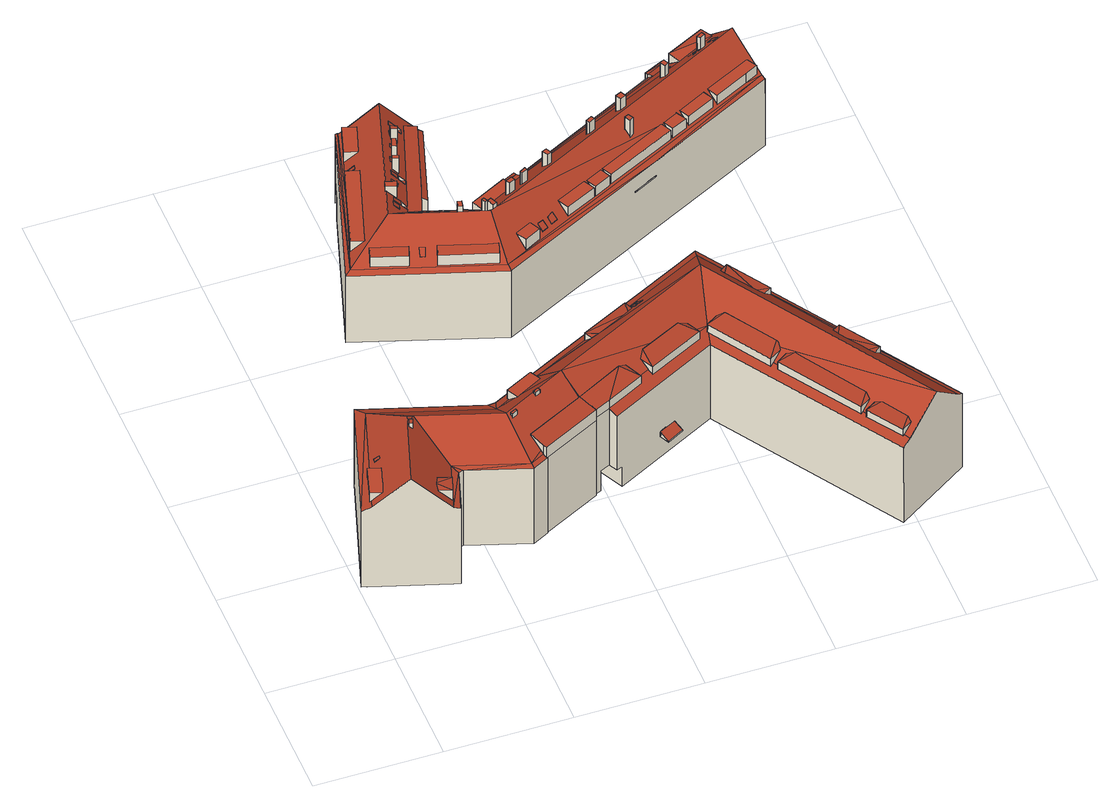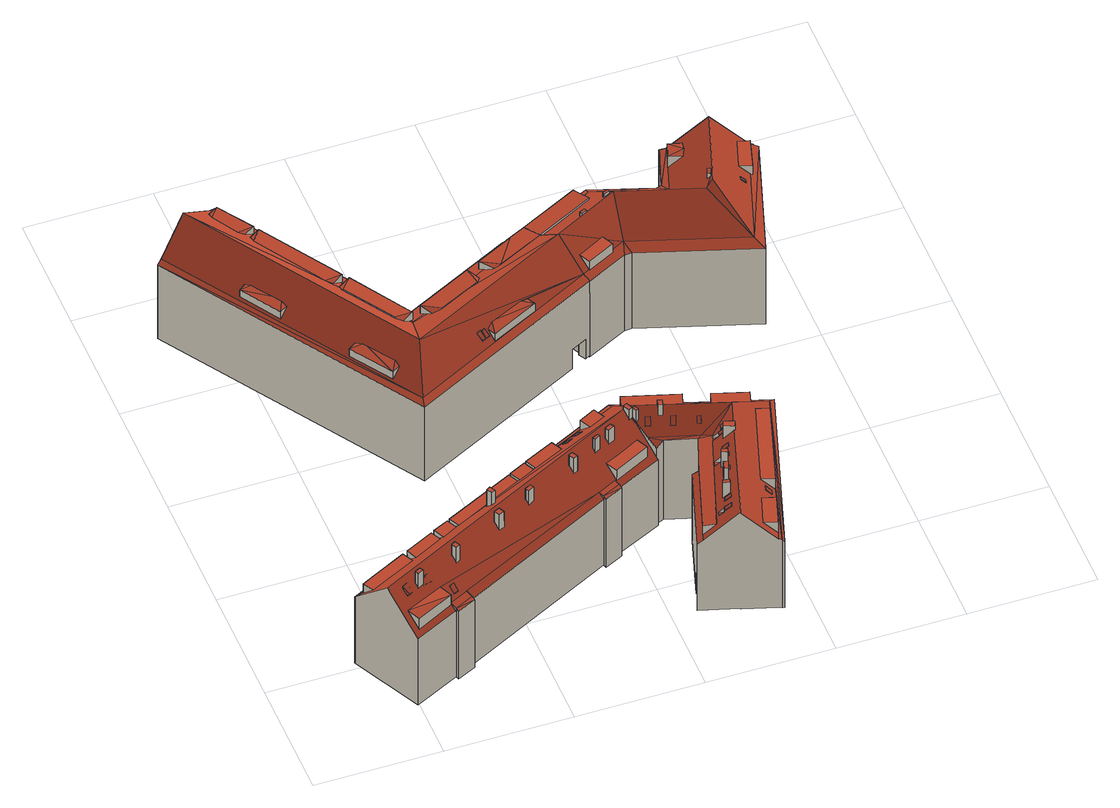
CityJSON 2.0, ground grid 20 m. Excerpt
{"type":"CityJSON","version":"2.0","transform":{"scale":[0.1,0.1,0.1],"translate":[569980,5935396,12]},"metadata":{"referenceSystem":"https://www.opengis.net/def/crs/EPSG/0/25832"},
"CityObjects":{
"building1":{"type":"Building","attributes":{"Grundfläche 2D":"539.505385","Grundhöhe NN":"12.980"},"children":["building1-1","building1-2","building1-3","building1-4","building1-5"],"geometry":[{"type":"Solid","lod":"3","boundaries":[[[[0,1,2,3,4,5]],[[6,7,8,9,10,11]],[[12,13,14,15,16,17,18,19]],[[20,21,22,23,24,25,26,27,28]],[[28,27,29]],[[30,31,32,33,34,35,36]],[[37,38,34]],[[38,35,34]],[[39,38,37]],[[40,35,38]],[[41,42,40]],[[42,35,40]],[[43,44,45,42,41]],[[42,45,46]],[[46,47,48,49,50,42]],[[51,52,53]],[[6,49,54,55,7]],[[53,52,50,49,6,11]],[[56,57,55,54,58,59,52,51]],[[60,52,59]],[[60,29,27,52]],[[31,30,36,61,62,32]],[[2,1,0,5,63,23,22,33,32,62,61,27,26]],[[36,27,61]],[[50,36,35,42]],[[36,50,52,27]],[[23,63,5,4,24]],[[3,2,26,25]],[[25,24,4,3]],[[57,56,10,9]],[[51,53,11,10,56]],[[57,9,8,7,55]],[[14,13,64,65,66,48,17,16,15]],[[48,47,18,17]],[[46,45,19,18,47]],[[45,44,12,19]],[[44,64,13,12]],[[67,68,69,39,37,34,33,22,21,20,28,70,71]],[[38,39,69,72]],[[40,38,72,73]],[[41,40,73,74]],[[43,41,74,75]],[[44,43,75,76]],[[64,44,76,77]],[[78,79,58,54,49,48,66,65,64,77,80]],[[59,58,79,81]],[[60,59,81,82]],[[29,60,82,83]],[[28,29,83,70]],[[73,72,69,68,67,71,70,83,82,81,79,78,80,77,76,75,74]]]],"semantics":{"surfaces":[{"type":"RoofSurface"},{"type":"WallSurface"},{"type":"GroundSurface"}],"values":[[0,0,0,0,0,0,0,0,0,0,0,0,0,0,0,0,0,0,0,0,0,0,0,0,0,0,1,1,1,1,1,1,1,1,1,1,1,1,1,1,1,1,1,1,1,1,1,1,1,2]]}}]},
"building1-1":{"type":"BuildingInstallation","parents":["building1"],"geometry":[{"type":"MultiSurface","lod":"3","boundaries":[[[84,85,86,87]],[[85,84,88,89]],[[87,86,90,91]],[[84,87,91,88]],[[86,85,89,90]]],"semantics":{"surfaces":[{"type":"RoofSurface"},{"type":"WallSurface"}],"values":[0,1,1,1,1]}}]},
"building1-2":{"type":"BuildingInstallation","parents":["building1"],"geometry":[{"type":"MultiSurface","lod":"3","boundaries":[[[92,93,94,95]],[[95,94,96,97]],[[92,95,97,98]],[[93,92,98,99]],[[94,93,99,96]]],"semantics":{"surfaces":[{"type":"RoofSurface"},{"type":"WallSurface"}],"values":[0,1,1,1,1]}}]},
"building1-3":{"type":"BuildingInstallation","parents":["building1"],"geometry":[{"type":"MultiSurface","lod":"3","boundaries":[[[100,101,102]],[[101,103,102]],[[101,104,103]],[[102,105,100]],[[104,106,103]],[[102,103,106,105]]],"semantics":{"surfaces":[{"type":"RoofSurface"},{"type":"WallSurface"}],"values":[0,0,0,1,1,1]}}]},
"building1-4":{"type":"BuildingInstallation","parents":["building1"],"geometry":[{"type":"MultiSurface","lod":"3","boundaries":[[[107,108,109,110,111,112]],[[113,31,114,110,109,108]],[[114,115,111,110]],[[115,116,112,111]],[[116,30,113,108,107,112]]],"semantics":{"surfaces":[{"type":"RoofSurface"},{"type":"WallSurface"}],"values":[0,1,1,1,1]}}]},
"building1-5":{"type":"BuildingInstallation","parents":["building1"],"geometry":[{"type":"MultiSurface","lod":"3","boundaries":[[[117,118,119,120]],[[120,119,121,122]],[[117,120,122,123]],[[118,117,123,124]],[[119,118,124,121]]],"semantics":{"surfaces":[{"type":"RoofSurface"},{"type":"WallSurface"}],"values":[0,1,1,1,1]}}]},
"building2":{"type":"Building","attributes":{"Grundfläche 2D":"947.686341","Grundhöhe NN":"13.311"},"children":["building2-1","building2-2","building2-3"],"geometry":[{"type":"Solid","lod":"3","boundaries":[[[[125,126,127,128]],[[125,128,129,130]],[[131,130,129,132]],[[133,134,135]],[[136,133,135,137]],[[136,137,138]],[[139,140,141,142,143]],[[140,144,145,146,141]],[[147,145,144,148]],[[149,150,151]],[[150,152,151]],[[153,151,152,154]],[[154,155,153]],[[156,157,158,159]],[[160,161,159]],[[161,162,159]],[[162,156,159]],[[158,157,163]],[[164,165,166]],[[167,164,166,168,169]],[[167,169,170]],[[171,172,173]],[[174,173,172,175,176]],[[174,176,177,178]],[[174,178,179]],[[17,16,15,14,13,180,181]],[[182,181,180]],[[182,183,184,181]],[[185,54,186,187]],[[49,188,54]],[[54,188,186],[161,160,189,190,163,157,156,162,54]],[[54,162,161]],[[49,17,184,183,191,192,193,194,131,132,195]],[[196,197,198,199]],[[127,126,198,197,188,49,195]],[[200,197,196,201,202,193,192,203,204,205,206,207,208]],[[197,200,209]],[[210,211,212,213,214,215,216,217,218,219,220,207,206,221]],[[222,197,209]],[[134,211,210,223,143,142,219,218,170,169,168,166,165,215,214,138,137,135]],[[188,223,224,186],[149,225,226,155,154,152,150],[171,227,228,179,178,177,176,172]],[[147,148,139,143,223,188,197,222]],[[229,186,224]],[[187,186,229]],[[176,175,172]],[[201,196,199,198,126,125]],[[132,129,128,127,195]],[[193,202,130,131,194]],[[125,130,202,201]],[[211,134,133,212]],[[136,138,214,213]],[[133,136,213,212]],[[142,141,220,219]],[[139,148,144,140]],[[222,209,200,208,145,147]],[[208,207,220,141,146,145]],[[151,225,149]],[[155,226,153]],[[151,153,226,225]],[[190,189,159,158]],[[160,159,189]],[[190,158,163]],[[165,164,216,215]],[[167,170,218,217]],[[217,216,164,167]],[[171,173,227]],[[174,179,228]],[[228,227,173,174]],[[17,230,231,232,233,13,14,15,16]],[[233,204,180,13]],[[182,180,204,203]],[[192,191,183,182,203]],[[17,181,184]],[[234,235,236,237,238,185,187,239]],[[240,241,233,232,231,230,17,49,54,185,238,242]],[[243,244,204,233,241,245]],[[244,246,205,204]],[[246,247,248,249,206,205]],[[221,206,249,250]],[[229,224,223,210,221,250,251]],[[187,229,251,239]],[[252,253,254,255]],[[253,256,257,254]],[[257,256,243,245]],[[235,234,248,247]],[[258,237,236,259]],[[259,252,255,258]],[[251,250,249,248,234,239]],[[257,245,241,240,242,238,237,258,255,254]],[[259,236,235,247,246,244,243,256,253,252]]]],"semantics":{"surfaces":[{"type":"RoofSurface"},{"type":"WallSurface"},{"type":"GroundSurface"},{"type":"OuterCeilingSurface"}],"values":[[0,0,0,0,0,0,0,0,0,0,0,0,0,0,0,0,0,0,0,0,0,0,0,0,0,0,0,0,0,0,0,0,0,0,0,0,0,0,0,0,0,0,0,0,0,1,1,1,1,1,1,1,1,1,1,1,1,1,1,1,1,1,1,1,1,1,1,1,1,1,1,1,1,1,1,1,1,1,1,1,1,1,1,1,1,1,1,2,2,3]]}}]},
"building2-1":{"type":"BuildingInstallation","parents":["building2"],"geometry":[{"type":"MultiSurface","lod":"3","boundaries":[[[260,261,262,263,264,265]],[[266,262,261,260,267,268]],[[269,265,264,263,264,270]],[[260,265,269,267]],[[263,262,266,264]]],"semantics":{"surfaces":[{"type":"RoofSurface"},{"type":"WallSurface"}],"values":[0,1,1,1,1]}}]},
"building2-2":{"type":"BuildingInstallation","parents":["building2"],"geometry":[{"type":"MultiSurface","lod":"3","boundaries":[[[271,272,273,274,275]],[[275,274,276,277]],[[271,275,277,278]],[[272,271,278,279]],[[273,272,279,280]],[[276,274,273,280]]],"semantics":{"surfaces":[{"type":"RoofSurface"},{"type":"WallSurface"}],"values":[0,1,1,1,1,1]}}]},
"building2-3":{"type":"BuildingInstallation","parents":["building2"],"geometry":[{"type":"MultiSurface","lod":"3","boundaries":[[[281,282,283,284]],[[285,286,284,283]],[[286,287,281,284]],[[287,288,282,281]],[[288,285,283,282]],[[288,287,286,285]]],"semantics":{"surfaces":[{"type":"RoofSurface"},{"type":"WallSurface"},{"type":"OuterCeilingSurface"}],"values":[0,1,1,1,1,2]}}]},
"building3":{"type":"Building","attributes":{"Grundfläche 2D":"1046.150779","Grundhöhe NN":"12.964"},"children":["building3-1","building3-2","building3-3","building3-4","building3-5","building3-6","building3-7","building3-8","building3-9","building3-10","building3-11","building3-12","building3-13","building3-14","building3-15","building3-16","building3-17","building3-18","building3-19","building3-20","building3-21","building3-22","building3-23","building3-24","building3-25","building3-26","building3-27","building3-28","building3-29","building3-30","building3-31","building3-32","building3-33","building3-34","building3-35","building3-36","building3-37","building3-38"],"geometry":[{"type":"Solid","lod":"3","boundaries":[[[[289,290,291,292,293,294]],[[295,296,297,298]],[[299,300,301,302]],[[303,304,305,306,307]],[[305,308,309,310,311,312,313,314,315,316,317,306],[318,319,320,321],[322,323,324,325]],[[326,327,328]],[[329,330,328,327,331]],[[327,326,311,310,309,308,332,329,331,292,291,290,333,334],[335,295,298,336,337,338]],[[328,339,340,326]],[[341,326,340]],[[342,343,326,341]],[[344,345,343,342]],[[346,347,345]],[[347,343,345]],[[348,349,350,351,352,353,347,354,355,356,357,358,359,360,361,362,363]],[[356,355,364,343,347,353,365,349,348,366,367,361,360,359,358,368,369,370],[371,302,301,372]],[[373,374,375]],[[376,374,373]],[[377,378,379,380]],[[381,382,383]],[[384,382,381]],[[385,386,387]],[[386,388,387]],[[388,389,387]],[[385,312,386]],[[317,312,385,390,391]],[[355,392,364]],[[393,355,354,394,395,396,397,398,399,400,401,402,380,403,404,405,406,407,408],[409,410,411,412,413,414,415,416,417,418]],[[355,393,392]],[[393,408,392]],[[364,419,311,326,343],[420,421,422,423,424],[425,426,427,428,429,430]],[[419,364,392,431,388,386,311]],[[386,312,311]],[[317,316,313]],[[317,313,312]],[[401,432,402]],[[433,432,401]],[[402,398,377,380]],[[402,399,398]],[[377,398,374,376]],[[403,380,382,384]],[[313,316,434,435]],[[321,436,437,318]],[[322,438,439,323]],[[426,425,440,441,427]],[[362,442,443,363]],[[420,444,445,422,421]],[[370,446,447,357,356]],[[411,410,409,418,448,449,412]],[[450,351,350,451,452]],[[306,317,391]],[[401,400,433]],[[399,402,432]],[[398,397,374]],[[378,377,376]],[[380,379,382]],[[404,403,384]],[[313,435,314]],[[434,316,315]],[[318,437,319]],[[436,321,320]],[[323,439,324]],[[438,322,325]],[[406,389,388,431,392,408,407]],[[324,439,438,325]],[[320,319,437,436]],[[314,435,434,315]],[[400,399,432,433]],[[390,307,306,391]],[[333,290,289,334]],[[331,293,292]],[[331,327,294,293]],[[327,334,289,294]],[[427,441,428]],[[440,425,430,429]],[[429,428,441,440]],[[443,366,348,363]],[[442,362,361,367]],[[367,366,443,442]],[[298,297,337,336]],[[296,295,335,338]],[[338,337,297,296]],[[445,423,422]],[[420,424,444]],[[445,444,424,423]],[[300,372,301]],[[302,371,299]],[[300,299,371,372]],[[357,447,368,358]],[[446,370,369]],[[369,368,447,446]],[[413,412,449]],[[417,416,415,414,448,418]],[[448,414,413,449]],[[351,450,352]],[[451,350,349,365]],[[365,353,452,451]],[[353,352,450,452]],[[453,454,455,456,328,330,329,332,308,305,304,457,458]],[[339,328,456,459]],[[340,339,459,460]],[[461,462,463,464,465,341,340,460]],[[342,341,465,466]],[[345,344,342,466,467,346]],[[395,394,354,347,346,467,468]],[[469,397,396,395,468,470]],[[373,375,471,472]],[[374,397,469,471,375]],[[378,376,373,472,473]],[[379,378,473,474]],[[382,379,474,475,383]],[[381,383,475,476]],[[404,384,381,476,477]],[[405,404,477,478]],[[406,405,478,479]],[[389,406,479,480,387]],[[385,387,480,481]],[[307,390,385,481,482]],[[303,307,482,483]],[[484,485,486,487,457,304,303,483]],[[487,486,462,461]],[[485,484,464,463]],[[469,470,468,467,466,465,464,484,483,482,481,480,479,478,477,476,475,474,473,472,471]],[[456,455,454,453,458,457,487,461,460,459]],[[486,485,463,462]]]],"semantics":{"surfaces":[{"type":"RoofSurface"},{"type":"WallSurface"},{"type":"GroundSurface"},{"type":"OuterCeilingSurface"}],"values":[[0,0,0,0,0,0,0,0,0,0,0,0,0,0,0,0,0,0,0,0,0,0,0,0,0,0,0,0,0,0,0,0,0,0,0,0,0,0,0,0,0,0,0,0,0,0,0,0,0,0,1,1,1,1,1,1,1,1,1,1,1,1,1,1,1,1,1,1,1,1,1,1,1,1,1,1,1,1,1,1,1,1,1,1,1,1,1,1,1,1,1,1,1,1,1,1,1,1,1,1,1,1,1,1,1,1,1,1,1,1,1,1,1,1,1,1,1,1,1,1,1,1,2,2,3]]}}]},
"building3-1":{"type":"BuildingInstallation","parents":["building3"],"geometry":[{"type":"MultiSurface","lod":"3","boundaries":[[[488,489,490,491]],[[491,490,492,493]],[[490,489,494,492]],[[489,488,495,494]],[[488,491,493,495]]],"semantics":{"surfaces":[{"type":"RoofSurface"},{"type":"WallSurface"}],"values":[0,1,1,1,1]}}]},
"building3-2":{"type":"BuildingInstallation","parents":["building3"],"geometry":[{"type":"MultiSurface","lod":"3","boundaries":[[[496,497,498,499]],[[500,497,496,392]],[[500,355,498,497]],[[355,501,499,498]],[[393,392,496,499,501]]],"semantics":{"surfaces":[{"type":"RoofSurface"},{"type":"WallSurface"}],"values":[0,1,1,1,1]}}]},
"building3-3":{"type":"BuildingInstallation","parents":["building3"],"geometry":[{"type":"MultiSurface","lod":"3","boundaries":[[[502,503,504,505,506]],[[507,508,502,506]],[[508,509,503,502]],[[504,503,509,510]],[[507,506,505,504,510,506]]],"semantics":{"surfaces":[{"type":"RoofSurface"},{"type":"WallSurface"}],"values":[0,1,1,1,1]}}]},
"building3-4":{"type":"BuildingInstallation","parents":["building3"],"geometry":[{"type":"MultiSurface","lod":"3","boundaries":[[[511,512,513,514]],[[514,513,515,516]],[[511,514,516,517]],[[512,511,517,518]],[[513,512,518,515]]],"semantics":{"surfaces":[{"type":"RoofSurface"},{"type":"WallSurface"}],"values":[0,1,1,1,1]}}]},
"building3-5":{"type":"BuildingInstallation","parents":["building3"],"geometry":[{"type":"MultiSurface","lod":"3","boundaries":[[[519,520,521,522]],[[522,521,523,524]],[[519,522,524,525]],[[521,520,526,523]],[[520,519,525,526]]],"semantics":{"surfaces":[{"type":"RoofSurface"},{"type":"WallSurface"}],"values":[0,1,1,1,1]}}]},
"building3-6":{"type":"BuildingInstallation","parents":["building3"],"geometry":[{"type":"MultiSurface","lod":"3","boundaries":[[[527,528,529,530,531,532]],[[527,533,534,529,528]],[[530,535,536,532,531]],[[536,533,527,532]],[[534,535,530,529]]],"semantics":{"surfaces":[{"type":"RoofSurface"},{"type":"WallSurface"}],"values":[0,1,1,1,1]}}]},
"building3-7":{"type":"BuildingInstallation","parents":["building3"],"geometry":[{"type":"MultiSurface","lod":"3","boundaries":[[[537,538,539,540]],[[541,542,538,537]],[[542,543,539,538]],[[543,544,540,539]],[[537,540,544,541]]],"semantics":{"surfaces":[{"type":"RoofSurface"},{"type":"WallSurface"}],"values":[0,1,1,1,1]}}]},
"building3-8":{"type":"BuildingInstallation","parents":["building3"],"geometry":[{"type":"MultiSurface","lod":"3","boundaries":[[[545,546,547,548]],[[546,549,547]],[[548,550,545]],[[546,545,550,549]]],"semantics":{"surfaces":[{"type":"RoofSurface"},{"type":"WallSurface"}],"values":[0,1,1,1]}}]},
"building3-9":{"type":"BuildingInstallation","parents":["building3"],"geometry":[{"type":"MultiSurface","lod":"3","boundaries":[[[551,552,553,554]],[[552,555,553]],[[554,556,551]],[[552,551,556,555]]],"semantics":{"surfaces":[{"type":"RoofSurface"},{"type":"WallSurface"}],"values":[0,1,1,1]}}]},
"building3-10":{"type":"BuildingInstallation","parents":["building3"],"geometry":[{"type":"MultiSurface","lod":"3","boundaries":[[[557,558,559,560]],[[561,562,560,559]],[[557,560,562,563]],[[558,557,563,564]],[[564,561,559,558]]],"semantics":{"surfaces":[{"type":"RoofSurface"},{"type":"WallSurface"}],"values":[0,1,1,1,1]}}]},
"building3-11":{"type":"BuildingInstallation","parents":["building3"],"geometry":[{"type":"MultiSurface","lod":"3","boundaries":[[[565,566,567,568,569]],[[570,571,567,566,572]],[[571,573,568,567]],[[573,574,569,568]],[[566,565,569,574,575,572]]],"semantics":{"surfaces":[{"type":"RoofSurface"},{"type":"WallSurface"}],"values":[0,1,1,1,1]}}]},
"building3-12":{"type":"BuildingInstallation","parents":["building3"],"geometry":[{"type":"MultiSurface","lod":"3","boundaries":[[[576,577,578,579]],[[577,576,580,581]],[[582,583,579,578]],[[583,580,576,579]],[[578,577,581,582]]],"semantics":{"surfaces":[{"type":"RoofSurface"},{"type":"WallSurface"}],"values":[0,1,1,1,1]}}]},
"building3-13":{"type":"BuildingInstallation","parents":["building3"],"geometry":[{"type":"MultiSurface","lod":"3","boundaries":[[[584,585,586,587]],[[587,586,588,589]],[[584,587,589,590]],[[585,584,590,591]],[[586,585,591,588]]],"semantics":{"surfaces":[{"type":"RoofSurface"},{"type":"WallSurface"}],"values":[0,1,1,1,1]}}]},
"building3-14":{"type":"BuildingInstallation","parents":["building3"],"geometry":[{"type":"MultiSurface","lod":"3","boundaries":[[[592,593,594,595]],[[596,597,593,592]],[[595,594,598,599]],[[599,596,592,595]],[[594,593,597,598]]],"semantics":{"surfaces":[{"type":"RoofSurface"},{"type":"WallSurface"}],"values":[0,1,1,1,1]}}]},
"building3-15":{"type":"BuildingInstallation","parents":["building3"],"geometry":[{"type":"MultiSurface","lod":"3","boundaries":[[[600,601,602,603]],[[603,602,604,605]],[[600,603,605,606]],[[601,600,606,607]],[[602,601,607,604]]],"semantics":{"surfaces":[{"type":"RoofSurface"},{"type":"WallSurface"}],"values":[0,1,1,1,1]}}]},
"building3-16":{"type":"BuildingInstallation","parents":["building3"],"geometry":[{"type":"MultiSurface","lod":"3","boundaries":[[[608,609,610,611]],[[611,610,612,613]],[[608,611,613,614]],[[609,608,614,615]],[[610,609,615,612]]],"semantics":{"surfaces":[{"type":"RoofSurface"},{"type":"WallSurface"}],"values":[0,1,1,1,1]}}]},
"building3-17":{"type":"BuildingInstallation","parents":["building3"],"geometry":[{"type":"MultiSurface","lod":"3","boundaries":[[[616,617,618,619]],[[619,618,620,621]],[[616,619,621,622]],[[617,616,622,623]],[[618,617,623,620]]],"semantics":{"surfaces":[{"type":"RoofSurface"},{"type":"WallSurface"}],"values":[0,1,1,1,1]}}]},
"building3-18":{"type":"BuildingInstallation","parents":["building3"],"geometry":[{"type":"MultiSurface","lod":"3","boundaries":[[[624,625,626,627,628]],[[626,625,629,630]],[[627,626,630,631]],[[632,628,627,631]],[[629,625,624,628,632,633]]],"semantics":{"surfaces":[{"type":"RoofSurface"},{"type":"WallSurface"}],"values":[0,1,1,1,1]}}]},
"building3-19":{"type":"BuildingInstallation","parents":["building3"],"geometry":[{"type":"MultiSurface","lod":"3","boundaries":[[[634,635,636,637]],[[637,636,638,639]],[[634,637,639,640]],[[635,634,640,641]],[[636,635,641,638]]],"semantics":{"surfaces":[{"type":"RoofSurface"},{"type":"WallSurface"}],"values":[0,1,1,1,1]}}]},
"building3-20":{"type":"BuildingInstallation","parents":["building3"],"geometry":[{"type":"MultiSurface","lod":"3","boundaries":[[[642,643,644,645]],[[644,643,646,647]],[[647,648,645,644]],[[642,645,648,649]],[[649,646,643,642]]],"semantics":{"surfaces":[{"type":"RoofSurface"},{"type":"WallSurface"}],"values":[0,1,1,1,1]}}]},
"building3-21":{"type":"BuildingInstallation","parents":["building3"],"geometry":[{"type":"MultiSurface","lod":"3","boundaries":[[[650,651,652,653,654]],[[655,656,652,651]],[[653,652,656,657]],[[654,653,657,658]],[[658,659,655,651,650,654]]],"semantics":{"surfaces":[{"type":"RoofSurface"},{"type":"WallSurface"}],"values":[0,1,1,1,1]}}]},
"building3-22":{"type":"BuildingInstallation","parents":["building3"],"geometry":[{"type":"MultiSurface","lod":"3","boundaries":[[[660,661,662,663]],[[663,662,664,665]],[[660,663,665,666]],[[661,660,666,667]],[[662,661,667,664]]],"semantics":{"surfaces":[{"type":"RoofSurface"},{"type":"WallSurface"}],"values":[0,1,1,1,1]}}]},
"building3-23":{"type":"BuildingInstallation","parents":["building3"],"geometry":[{"type":"MultiSurface","lod":"3","boundaries":[[[668,669,670,671,672]],[[673,674,360,668,672,671]],[[670,669,359,675]],[[675,673,671,670]]],"semantics":{"surfaces":[{"type":"RoofSurface"},{"type":"WallSurface"}],"values":[0,1,1,1]}}]},
"building3-24":{"type":"BuildingInstallation","parents":["building3"],"geometry":[{"type":"MultiSurface","lod":"3","boundaries":[[[496,676,677,678]],[[392,431,676,496]],[[431,679,677,676]],[[678,677,679,680]],[[680,392,496,678]]],"semantics":{"surfaces":[{"type":"RoofSurface"},{"type":"WallSurface"}],"values":[0,1,1,1,1]}}]},
"building3-25":{"type":"BuildingInstallation","parents":["building3"],"geometry":[{"type":"MultiSurface","lod":"3","boundaries":[[[681,682,683,684]],[[685,686,684,683]],[[681,684,686,687]],[[687,688,682,681]],[[683,682,688,685]]],"semantics":{"surfaces":[{"type":"RoofSurface"},{"type":"WallSurface"}],"values":[0,1,1,1,1]}}]},
"building3-26":{"type":"BuildingInstallation","parents":["building3"],"geometry":[{"type":"MultiSurface","lod":"3","boundaries":[[[689,690,691,692]],[[692,691,693,694]],[[689,692,694,695]],[[690,689,695,696]],[[691,690,696,693]]],"semantics":{"surfaces":[{"type":"RoofSurface"},{"type":"WallSurface"}],"values":[0,1,1,1,1]}}]},
"building3-27":{"type":"BuildingInstallation","parents":["building3"],"geometry":[{"type":"MultiSurface","lod":"3","boundaries":[[[697,698,699,700,701,702]],[[698,697,703,704]],[[704,310,705,700,699,698]],[[701,700,705,706]],[[706,309,703,697,702,701]]],"semantics":{"surfaces":[{"type":"RoofSurface"},{"type":"WallSurface"}],"values":[0,1,1,1,1]}}]},
"building3-28":{"type":"BuildingInstallation","parents":["building3"],"geometry":[{"type":"MultiSurface","lod":"3","boundaries":[[[707,708,709,710]],[[708,707,711,712]],[[709,708,712,713]],[[710,709,713,714]],[[707,710,714,711]]],"semantics":{"surfaces":[{"type":"RoofSurface"},{"type":"WallSurface"}],"values":[0,1,1,1,1]}}]},
"building3-29":{"type":"BuildingInstallation","parents":["building3"],"geometry":[{"type":"MultiSurface","lod":"3","boundaries":[[[715,716,717,718,719,720,721]],[[722,723,721,720,719]],[[723,724,715,721]],[[715,724,725,726,727,718,717,716]],[[727,722,719,718]]],"semantics":{"surfaces":[{"type":"RoofSurface"},{"type":"WallSurface"}],"values":[0,1,1,1,1]}}]},
"building3-30":{"type":"BuildingInstallation","parents":["building3"],"geometry":[{"type":"MultiSurface","lod":"3","boundaries":[[[728,729,730,731]],[[731,730,732,733]],[[728,731,733,734]],[[729,728,734,735]],[[730,729,735,732]]],"semantics":{"surfaces":[{"type":"RoofSurface"},{"type":"WallSurface"}],"values":[0,1,1,1,1]}}]},
"building3-31":{"type":"BuildingInstallation","parents":["building3"],"geometry":[{"type":"MultiSurface","lod":"3","boundaries":[[[736,737,738,739]],[[740,741,739,738]],[[738,737,742,740]],[[736,739,741,743]],[[743,742,737,736]]],"semantics":{"surfaces":[{"type":"RoofSurface"},{"type":"WallSurface"}],"values":[0,1,1,1,1]}}]},
"building3-32":{"type":"BuildingInstallation","parents":["building3"],"geometry":[{"type":"MultiSurface","lod":"3","boundaries":[[[744,745,746,747]],[[745,744,748,749,750]],[[750,751,746,745]],[[752,747,746,751,753]],[[752,748,744,747]]],"semantics":{"surfaces":[{"type":"RoofSurface"},{"type":"WallSurface"}],"values":[0,1,1,1,1]}}]},
"building3-33":{"type":"BuildingInstallation","parents":["building3"],"geometry":[{"type":"MultiSurface","lod":"3","boundaries":[[[754,755,756,757]],[[758,759,754,757]],[[760,761,755,754,759]],[[761,762,756,755]],[[763,758,757,756,762]]],"semantics":{"surfaces":[{"type":"RoofSurface"},{"type":"WallSurface"}],"values":[0,1,1,1,1]}}]},
"building3-34":{"type":"BuildingInstallation","parents":["building3"],"geometry":[{"type":"MultiSurface","lod":"3","boundaries":[[[764,765,766,767]],[[767,766,768,769]],[[764,767,769,770]],[[765,764,770,771]],[[766,765,771,768]]],"semantics":{"surfaces":[{"type":"RoofSurface"},{"type":"WallSurface"}],"values":[0,1,1,1,1]}}]},
"building3-35":{"type":"BuildingInstallation","parents":["building3"],"geometry":[{"type":"MultiSurface","lod":"3","boundaries":[[[772,773,774,775]],[[774,773,776,777]],[[772,775,778,779]],[[773,772,779,776]],[[775,774,777,778]]],"semantics":{"surfaces":[{"type":"RoofSurface"},{"type":"WallSurface"}],"values":[0,1,1,1,1]}}]},
"building3-36":{"type":"BuildingInstallation","parents":["building3"],"geometry":[{"type":"MultiSurface","lod":"3","boundaries":[[[780,781,782,783,784]],[[785,783,782,786]],[[784,783,785,787]],[[788,781,780,784,787,789]],[[782,781,788,786]]],"semantics":{"surfaces":[{"type":"RoofSurface"},{"type":"WallSurface"}],"values":[0,1,1,1,1]}}]},
"building3-37":{"type":"BuildingInstallation","parents":["building3"],"geometry":[{"type":"MultiSurface","lod":"3","boundaries":[[[790,791,792,793]],[[793,792,794,795]],[[790,793,795,314]],[[314,315,791,790]],[[315,794,792,791]]],"semantics":{"surfaces":[{"type":"RoofSurface"},{"type":"WallSurface"}],"values":[0,1,1,1,1]}}]},
"building3-38":{"type":"BuildingInstallation","parents":["building3"],"geometry":[{"type":"MultiSurface","lod":"3","boundaries":[[[796,797,798,799]],[[800,801,799,798]],[[801,802,796,799]],[[802,803,797,796]],[[803,800,798,797]],[[803,802,801,800]]],"semantics":{"surfaces":[{"type":"RoofSurface"},{"type":"WallSurface"},{"type":"OuterCeilingSurface"}],"values":[0,1,1,1,1,2]}}]}
},
"vertices":[
[45,174,188],[46,177,188],[54,203,188],[35,209,188],[21,161,188],[39,156,188],[291,272,188],[330,293,188],[322,309,188],[321,310,188],[278,288,188],[287,269,188],[292,163,184],[385,209,184],[381,216,186],[381,217,186],[380,218,186],[370,237,190],[278,191,190],[289,169,185],[12,151,167],[13,150,168],[19,149,171],[23,161,171],[21,161,170],[35,209,169],[38,208,171],[77,330,171],[5,153,163],[67,350,163],[112,242,224],[110,240,225],[106,234,227],[73,131,227],[131,113,166],[156,193,166],[123,257,218],[140,110,163],[163,178,163],[142,110,163],[171,181,163],[268,149,163],[267,157,166],[293,162,163],[292,163,163],[289,169,166],[287,173,170],[278,191,187],[370,237,186],[354,270,218],[251,217,218],[279,285,171],[256,273,171],[286,272,185],[332,315,171],[322,309,171],[278,288,170],[321,310,171],[327,325,164],[262,293,163],[250,292,163],[111,251,227],[109,243,227],[29,159,178],[385,209,163],[381,216,165],[381,217,166],[13,150,10],[131,113,10],[142,110,10],[5,153,10],[12,151,10],[163,178,10],[171,181,10],[268,149,10],[293,162,10],[292,163,10],[385,209,10],[381,217,10],[327,325,10],[381,216,10],[262,293,10],[250,292,10],[67,350,10],
[53,231,180],[52,225,180],[59,223,187],[60,228,187],[53,231,179],[52,225,179],[59,223,186],[60,228,186],
[301,242,221],[303,238,221],[311,242,221],[309,246,221],[311,242,213],[309,246,217],[301,242,217],[303,238,214],
[122,157,188],[116,145,190],[143,150,188],[135,126,188],[114,132,188],[143,150,166],[135,126,166],
[112,242,230],[111,242,230],[110,240,231],[108,233,231],[113,232,231],[116,241,230],[111,242,225],[108,233,225],[113,232,220],[116,241,220],
[258,211,219],[266,215,219],[265,219,219],[256,215,219],[265,219,213],[256,215,214],[258,211,210],[266,215,210],
[579,306,185],[568,327,185],[554,328,190],[553,327,191],[488,295,191],[491,262,185],[480,283,185],[487,295,190],[784,19,185],[800,29,185],[799,39,188],[748,74,185],[774,80,188],[765,85,185],[675,242,190],[674,244,192],[655,218,185],[674,230,185],[675,235,187],[624,322,192],[594,315,185],[595,314,185],[612,327,185],[623,324,191],[650,411,185],[652,401,188],[662,419,185],[679,360,188],[705,353,185],[684,353,188],[693,345,185],[488,373,188],[495,376,188],[498,397,185],[423,360,185],[430,347,185],[439,350,187],[441,350,187],[504,384,185],[743,82,185],[760,93,185],[759,105,189],[662,209,185],[697,204,189],[691,215,189],[680,221,185],[759,242,185],[763,232,187],[771,249,185],[811,187,185],[764,230,187],[772,217,187],[786,197,187],[793,186,187],[800,179,185],[409,221,184],[443,274,192],[469,251,184],[455,276,188],[445,275,191],[327,325,165],[634,467,168],[637,481,163],[615,401,218],[423,360,170],[498,397,170],[458,271,183],[464,259,173],[487,270,173],[482,280,182],[504,303,190],[575,313,173],[597,323,173],[572,318,177],[574,315,175],[595,316,170],[579,306,169],[491,262,169],[469,251,169],[409,221,168],[416,207,162],[591,295,163],[595,314,169],[594,315,170],[599,319,173],[791,10,173],[786,20,173],[784,19,172],[748,74,171],[751,76,173],[746,84,173],[743,82,171],[662,209,170],[666,212,173],[660,221,173],[655,218,170],[778,2,165],[600,319,173],[844,44,218],[889,73,168],[662,419,171],[705,353,171],[771,249,171],[811,187,172],[896,78,163],[380,218,173],[381,217,172],[381,216,172],[385,209,169],[360,342,13],[360,342,53],[335,330,53],[335,330,13],[327,325,13],[637,481,13],[381,216,13],[385,209,13],[381,217,13],[393,213,53],[409,221,53],[393,213,13],[416,207,53],[425,211,53],[425,211,13],[591,295,13],[778,2,13],[896,78,13],[338,317,53],[384,226,53],[384,226,13],[338,317,13],[387,227,53],[387,227,13],[341,319,13],[341,319,53],
[512,396,179],[512,395,179],[517,387,189],[523,390,189],[523,390,188],[518,399,179],[517,387,188],[512,396,178],[512,395,178],[518,399,178],[523,390,187],
[505,392,179],[510,384,188],[515,387,188],[511,395,179],[505,393,179],[511,395,178],[505,393,178],[505,392,178],[510,384,187],[515,387,187],
[504,232,57],[531,246,57],[523,261,65],[497,247,65],[523,261,55],[497,247,55],[504,232,55],[531,246,55],
[176,662,172],[196,656,172],[198,663,172],[239,792,172],[218,798,172],[205,756,172],[265,875,172],[245,882,172],[230,834,172],[250,828,172],[494,619,172],[542,642,172],[533,659,172],[485,636,172],[318,725,146],[360,859,145],[352,861,151],[348,849,151],[309,728,153],[300,877,206],[251,718,206],[248,708,206],[234,664,206],[273,687,174],[275,691,174],[266,694,184],[268,701,184],[277,698,174],[329,855,172],[289,740,175],[280,743,185],[282,751,185],[292,747,175],[321,844,176],[319,837,175],[311,840,184],[314,847,184],[164,628,150],[205,756,150],[243,895,147],[248,894,150],[246,894,149],[218,798,150],[300,878,205],[192,657,168],[176,662,152],[249,880,155],[249,828,171],[230,834,151],[245,882,151],[243,896,147],[240,897,145],[155,623,145],[381,551,145],[380,560,150],[612,666,145],[653,686,145],[857,788,145],[854,793,150],[760,759,161],[769,762,160],[763,773,172],[837,809,172],[846,793,154],[825,782,154],[828,844,206],[386,624,206],[672,727,172],[677,730,172],[677,729,171],[681,730,171],[707,740,168],[713,742,167],[711,746,172],[756,769,172],[376,619,206],[772,756,153],[764,752,154],[719,730,154],[685,713,153],[574,659,153],[566,675,172],[494,619,153],[542,642,153],[699,856,148],[731,865,150],[729,870,148],[701,850,150],[706,841,154],[701,850,144],[454,726,144],[458,719,153],[423,718,149],[454,726,151],[452,732,149],[425,712,151],[294,684,172],[288,681,174],[342,669,171],[362,659,174],[354,675,164],[309,728,171],[348,849,169],[375,632,194],[377,633,194],[825,850,199],[801,899,145],[732,865,144],[731,865,144],[736,856,154],[736,858,153],[796,888,152],[806,868,175],[745,838,173],[429,704,153],[425,712,144],[353,678,143],[354,675,145],[362,659,164],[372,639,186],[433,685,172],[414,676,172],[397,667,172],[377,657,172],[368,675,152],[426,704,152],[427,702,154],[427,701,155],[434,687,171],[435,686,172],[330,633,206],[290,611,172],[360,589,172],[375,585,172],[369,566,152],[284,592,152],[197,640,172],[230,630,172],[251,623,172],[245,605,152],[192,622,152],[194,629,160],[372,639,189],[736,858,173],[796,888,173],[268,701,174],[266,694,174],[282,751,175],[280,743,175],[314,847,176],[311,840,175],[192,622,172],[245,605,172],[719,730,172],[764,752,172],[284,592,172],[369,566,172],[574,659,172],[685,713,172],[426,704,172],[368,675,172],[846,793,172],[772,756,172],[825,782,172],[300,878,10],[248,894,10],[246,894,10],[243,895,10],[360,859,10],[300,877,10],[243,896,10],[240,897,10],[239,893,10],[239,893,52],[230,863,52],[230,863,10],[155,623,10],[381,551,10],[857,788,10],[801,899,10],[731,865,10],[732,865,10],[729,870,10],[699,856,10],[701,850,10],[454,726,10],[452,732,10],[423,718,10],[425,712,10],[353,678,10],[354,675,10],[342,669,10],[294,684,10],[309,728,10],[318,725,10],[349,826,10],[349,826,52],[359,856,52],[359,856,10],
[228,812,156],[226,805,157],[235,802,167],[237,809,166],[235,802,166],[237,809,165],[226,805,156],[228,812,155],
[375,632,214],[380,621,214],[386,624,214],[381,635,214],[380,621,205],[381,635,194],
[298,803,186],[290,806,195],[288,800,195],[296,797,187],[296,797,186],[296,797,185],[298,803,185],[290,806,194],[288,800,194],
[319,660,185],[316,651,195],[323,649,195],[326,658,186],[323,649,194],[326,658,185],[319,660,184],[316,651,194],
[307,829,186],[298,832,195],[296,825,195],[304,822,186],[296,825,194],[304,822,185],[307,829,185],[298,832,194],
[764,836,185],[764,835,185],[768,828,193],[773,831,193],[773,832,193],[770,838,185],[764,836,184],[768,828,192],[773,831,192],[770,838,184],
[278,764,215],[276,758,215],[285,755,215],[287,761,215],[278,764,193],[276,758,193],[285,755,183],[287,761,183],
[414,578,172],[440,591,172],[431,609,172],[405,596,172],[440,591,152],[414,578,151],
[545,644,172],[571,657,172],[563,674,172],[537,661,172],[571,657,153],[545,644,153],
[284,782,215],[291,780,215],[295,794,215],[289,796,215],[295,794,185],[289,796,192],[284,782,192],[291,780,186],
[781,840,216],[780,842,216],[771,837,216],[774,832,216],[783,836,216],[777,840,186],[771,837,186],[780,842,186],[774,832,192],[783,836,192],[781,840,187],
[311,839,185],[313,846,185],[304,850,195],[301,843,195],[311,839,184],[313,846,184],[304,850,194],[301,843,194],
[465,609,157],[475,614,158],[470,622,167],[461,616,166],[470,622,166],[461,616,165],[465,609,156],[475,614,157],
[273,727,188],[276,734,187],[267,737,197],[265,730,197],[273,727,187],[276,734,186],[267,737,196],[265,730,196],
[263,608,162],[270,606,162],[273,614,171],[265,617,171],[273,614,170],[265,617,170],[263,608,161],[270,606,161],
[494,691,215],[490,700,215],[483,697,215],[488,688,215],[483,697,184],[488,688,193],[494,691,193],[490,700,184],
[450,670,215],[448,675,215],[439,670,215],[441,666,215],[439,670,187],[441,666,193],[450,670,193],[448,675,187],
[339,641,216],[339,642,216],[333,644,216],[330,634,216],[337,632,216],[339,642,195],[333,644,195],[330,634,205],[337,632,205],[339,641,196],
[714,802,215],[710,810,215],[704,807,215],[708,798,215],[704,807,183],[708,798,193],[714,802,192],[710,810,183],
[726,845,160],[719,842,160],[723,833,169],[730,837,169],[719,842,159],[723,833,168],[730,837,168],[726,845,159],
[274,753,194],[272,754,197],[270,747,197],[279,744,187],[282,751,187],[272,754,196],[270,747,196],[279,744,186],[282,751,186],[274,753,193],
[447,599,157],[457,604,157],[452,612,166],[443,608,166],[452,612,165],[443,608,165],[447,599,156],[457,604,156],
[705,744,172],[681,731,172],[689,715,172],[714,727,172],[713,727,172],[714,727,153],[713,727,154],[689,715,153],
[372,639,214],[368,637,214],[371,630,214],[368,637,192],[371,630,197],
[304,813,213],[306,819,213],[296,822,215],[295,816,215],[296,822,193],[295,816,192],[304,813,183],[306,819,183],
[417,653,215],[426,658,215],[423,664,215],[413,659,215],[423,664,186],[413,659,186],[417,653,193],[426,658,193],
[250,718,215],[247,709,215],[248,708,215],[263,704,215],[266,713,215],[251,718,215],[250,718,205],[247,709,204],[263,704,190],[266,713,190],
[287,661,194],[289,668,187],[284,670,187],[282,662,194],[287,661,193],[289,668,186],[284,670,186],[282,662,193],
[791,847,187],[792,845,189],[794,841,193],[796,837,198],[805,842,198],[803,847,193],[800,852,187],[805,842,197],[800,852,186],[791,847,186],[792,845,188],[794,841,192],[796,837,197],
[353,649,186],[351,640,195],[358,638,195],[361,647,186],[358,638,194],[361,647,185],[353,649,185],[351,640,194],
[286,769,188],[289,777,188],[280,780,197],[278,772,196],[280,780,196],[278,772,195],[289,777,187],[286,769,187],
[621,766,215],[625,757,215],[634,761,215],[630,770,215],[621,766,183],[621,764,184],[625,757,193],[634,761,193],[630,770,183],[630,770,184],
[564,734,215],[567,728,215],[576,733,215],[573,739,215],[573,739,185],[564,734,186],[566,731,189],[567,728,193],[576,733,193],[574,736,189],
[623,712,215],[629,716,215],[624,724,215],[618,721,215],[624,724,190],[618,721,190],[623,712,180],[629,716,181],
[260,684,188],[262,692,188],[254,694,197],[252,687,196],[262,692,187],[254,694,196],[252,687,195],[260,684,187],
[756,832,184],[761,825,193],[766,828,193],[762,835,184],[756,833,184],[762,835,183],[766,828,192],[756,833,183],[761,825,192],[756,832,183],
[266,694,185],[268,701,185],[258,703,195],[256,697,195],[258,703,194],[256,697,194],
[614,666,117],[651,684,117],[653,686,117],[612,666,117],[653,686,115],[612,666,115],[614,666,115],[651,684,115]
]}
